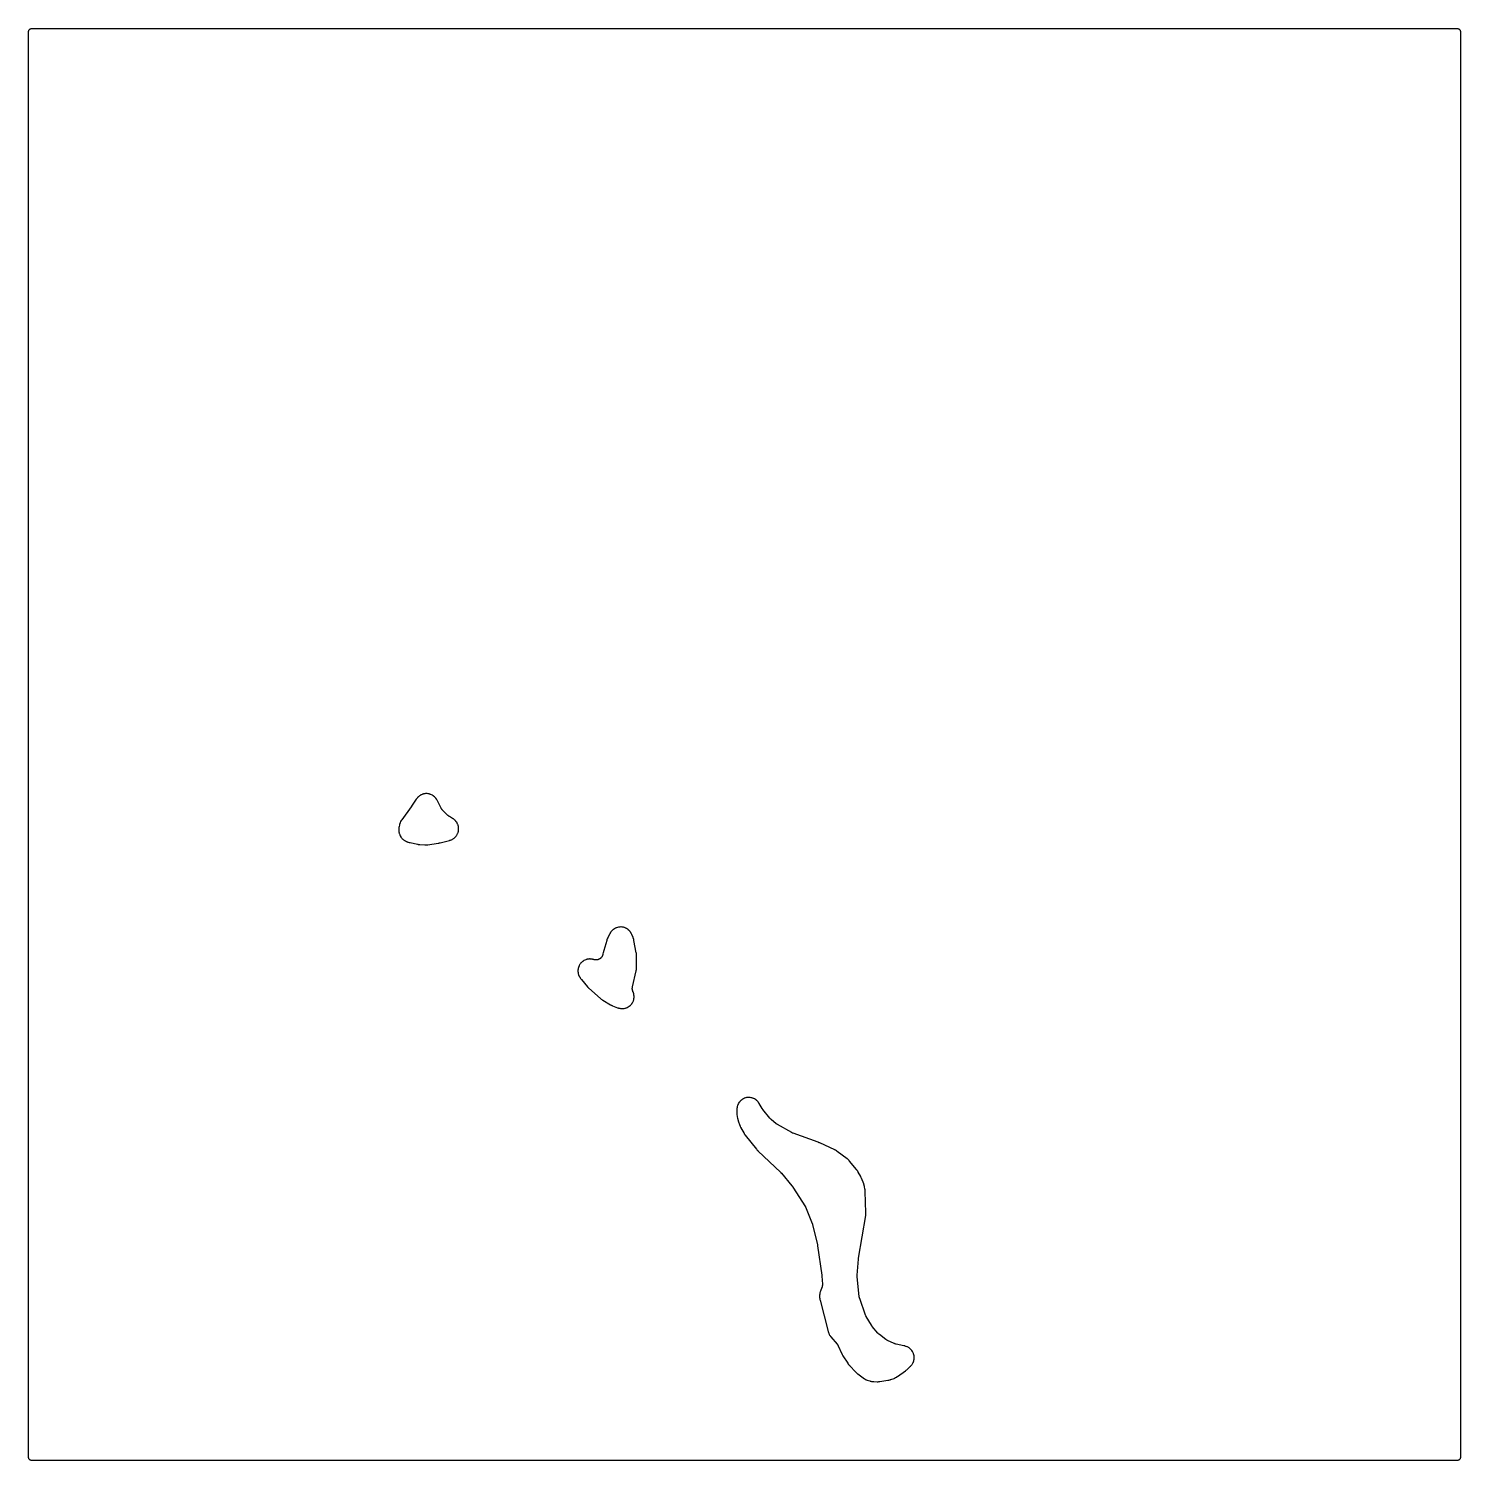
# Model space of a CAD drawing. Header units: millimetres. Extents: x 0 to 300, y 0 to 300.
import ezdxf

# ---------------------------------------------------------------- set-up
doc = ezdxf.new("R2010")
doc.units = ezdxf.units.MM
doc.layers.add('CUT', color=7, linetype='CONTINUOUS')

msp = doc.modelspace()

# ---------------------------------------------------------------- linework, layer by layer
at = {"layer": 'CUT'}
for points in [[(-0.0625, 298.5625), (-0.0625, 299.4478), (-0.0589, 299.5212), (-0.0503, 299.5794), (-0.036, 299.6365), (-0.0162, 299.6918), (0.009, 299.745), (0.0392, 299.7954), (0.0743, 299.8427), (0.1137, 299.8863), (0.1573, 299.9257), (0.2046, 299.9608), (0.255, 299.991), (0.3082, 300.0162), (0.3635, 300.036), (0.4206, 300.0503), (0.4788, 300.0589), (0.5522, 300.0625), (1.4375, 300.0625), (298.5625, 300.0625), (299.4478, 300.0625), (299.5212, 300.0589), (299.5794, 300.0503), (299.6365, 300.036), (299.6918, 300.0162), (299.745, 299.991), (299.7954, 299.9608), (299.8427, 299.9257), (299.8863, 299.8863), (299.9257, 299.8427), (299.9608, 299.7954), (299.991, 299.745), (300.0162, 299.6918), (300.036, 299.6365), (300.0503, 299.5794), (300.0589, 299.5212), (300.0625, 299.4478), (300.0625, 298.5625), (300.0625, 1.4375), (300.0625, 0.5522), (300.0589, 0.4788), (300.0503, 0.4206), (300.036, 0.3635), (300.0162, 0.3082), (299.991, 0.255), (299.9608, 0.2046), (299.9257, 0.1573), (299.8863, 0.1137), (299.8427, 0.0743), (299.7954, 0.0392), (299.745, 0.009), (299.6918, -0.0162), (299.6365, -0.036), (299.5794, -0.0503), (299.5212, -0.0589), (299.4478, -0.0625), (298.5625, -0.0625), (1.4375, -0.0625), (0.5522, -0.0625), (0.4788, -0.0589), (0.4206, -0.0503), (0.3635, -0.036), (0.3082, -0.0162), (0.255, 0.009), (0.2046, 0.0392), (0.1573, 0.0743), (0.1137, 0.1137), (0.0743, 0.1573), (0.0392, 0.2046), (0.009, 0.255), (-0.0162, 0.3082), (-0.036, 0.3635), (-0.0503, 0.4206), (-0.0589, 0.4788), (-0.0625, 0.5522), (-0.0625, 1.4375)], [(77.5087, 132.1895), (77.509, 132.1362), (77.5173, 131.9676), (77.5223, 131.9145), (77.5459, 131.745), (77.5502, 131.7186), (77.5597, 131.6674), (77.5623, 131.6543), (77.58, 131.5693), (77.5828, 131.5563), (77.5925, 131.5146), (77.5962, 131.4996), (77.6213, 131.4023), (77.6254, 131.3874), (77.642, 131.3294), (77.6513, 131.2999), (77.7156, 131.1125), (77.7387, 131.0551), (77.8208, 130.8778), (77.8496, 130.8231), (77.9495, 130.6552), (77.9839, 130.6037), (78.1005, 130.447), (78.14, 130.3993), (78.2721, 130.2554), (78.3163, 130.2121), (78.4626, 130.0825), (78.5109, 130.044), (78.6697, 129.9302), (78.7218, 129.8968), (78.8939, 129.7986), (78.9211, 129.7839), (78.975, 129.7568), (78.9889, 129.75), (79.0798, 129.7071), (79.0938, 129.7006), (79.2779, 129.6194), (79.2919, 129.6135), (79.3839, 129.5757), (79.3981, 129.57), (79.4539, 129.5487), (79.4827, 129.5386), (79.6718, 129.4773), (79.7011, 129.4686), (79.7588, 129.4531), (79.7736, 129.4493), (79.8702, 129.4259), (79.8851, 129.4225), (81.4815, 129.0797), (81.4922, 129.0775), (81.5674, 129.0628), (81.5786, 129.0607), (81.6281, 129.052), (81.652, 129.0483), (81.8015, 129.0281), (81.8246, 129.0255), (81.8648, 129.0216), (81.8757, 129.0207), (81.9512, 129.0149), (81.9635, 129.014), (82.9747, 128.9569), (82.9901, 128.9563), (83.0893, 128.9532), (83.1046, 128.9529), (83.1642, 128.9526), (83.1948, 128.9532), (83.3931, 128.9623), (83.4236, 128.9645), (83.483, 128.9702), (83.4982, 128.9719), (83.5968, 128.984), (83.6119, 128.986), (85.8014, 129.3113), (85.8169, 129.3138), (85.9173, 129.3314), (85.9327, 129.3343), (86.0581, 129.3597), (86.0734, 129.363), (86.1728, 129.3859), (86.188, 129.3896), (88.1347, 129.8909), (88.1489, 129.8947), (88.2406, 129.9208), (88.2547, 129.9249), (88.3094, 129.9419), (88.3372, 129.9513), (88.5137, 130.0157), (88.5678, 130.0385), (88.7349, 130.1188), (88.7865, 130.1467), (88.945, 130.2429), (88.9936, 130.2757), (89.142, 130.3869), (89.1871, 130.4243), (89.3239, 130.5495), (89.3652, 130.5912), (89.4891, 130.7291), (89.5261, 130.7745), (89.636, 130.9239), (89.6684, 130.9728), (89.7632, 131.1321), (89.7907, 131.184), (89.8694, 131.3518), (89.8917, 131.4061), (89.9537, 131.5808), (89.9706, 131.637), (90.0152, 131.8169), (90.0265, 131.8745), (90.0534, 132.0579), (90.059, 132.1163), (90.0678, 132.3015), (90.0678, 132.3602), (90.0584, 132.5453), (90.0526, 132.6037), (90.0253, 132.7871), (90.0138, 132.8446), (89.9687, 133.0244), (89.9517, 133.0806), (89.8892, 133.2551), (89.8668, 133.3093), (89.7876, 133.477), (89.76, 133.5287), (89.6648, 133.6878), (89.6322, 133.7366), (89.522, 133.8857), (89.4848, 133.931), (89.3605, 134.0686), (89.3191, 134.1102), (89.182, 134.2349), (89.1367, 134.2723), (88.986, 134.3846), (88.9621, 134.4015), (88.9145, 134.4335), (88.9023, 134.4415), (88.8219, 134.4927), (88.8094, 134.5004), (88.1799, 134.8801), (88.1688, 134.8869), (88.1503, 134.8984), (88.1067, 134.9274), (88.0342, 134.9787), (88.0026, 135.0021), (87.9994, 135.0046), (87.9689, 135.0293), (87.9011, 135.0867), (87.8621, 135.1217), (87.8464, 135.1367), (87.837, 135.1458), (86.7263, 136.2352), (86.7179, 136.2436), (86.7039, 136.2577), (86.6712, 136.2924), (86.6297, 136.3389), (86.5771, 136.4036), (86.5274, 136.4709), (86.481, 136.5402), (86.4488, 136.5936), (86.4252, 136.635), (86.4159, 136.6525), (86.4104, 136.663), (85.564, 138.2998), (85.557, 138.313), (85.5104, 138.3979), (85.503, 138.4109), (85.4738, 138.4611), (85.4582, 138.4865), (85.3541, 138.6466), (85.3191, 138.6949), (85.2013, 138.8418), (85.1618, 138.8864), (85.03, 139.0209), (84.9862, 139.0614), (84.8417, 139.1821), (84.7941, 139.218), (84.6383, 139.3239), (84.5875, 139.3549), (84.4219, 139.4448), (84.3682, 139.4706), (84.1946, 139.5436), (84.1386, 139.564), (83.9586, 139.6194), (83.9009, 139.6341), (83.7163, 139.6714), (83.6574, 139.6803), (83.47, 139.6992), (83.4105, 139.7022), (83.2221, 139.7023), (83.1626, 139.6994), (82.9752, 139.6809), (82.9162, 139.6721), (82.7316, 139.6351), (82.6738, 139.6205), (82.4937, 139.5653), (82.4377, 139.5451), (82.264, 139.4724), (82.2102, 139.4466), (82.0445, 139.357), (81.9936, 139.3261), (81.8377, 139.2205), (81.79, 139.1847), (81.6453, 139.0642), (81.6015, 139.0238), (81.4694, 138.8895), (81.4298, 138.845), (81.3101, 138.6962), (81.292, 138.6725), (81.2578, 138.6255), (81.2492, 138.6133), (81.1943, 138.5335), (81.186, 138.5212), (80.2212, 137.0429), (80.2183, 137.0385), (80.2115, 137.0282), (80.2086, 137.0238), (80.2017, 137.0135), (80.1981, 137.0081), (80.1894, 136.9954), (80.1857, 136.99), (80.1792, 136.9805), (80.1755, 136.9752), (80.1669, 136.963), (80.1636, 136.9584), (80.1563, 136.9481), (80.146, 136.934), (80.1415, 136.9278), (78.1472, 134.2265), (78.1381, 134.2138), (78.0797, 134.1302), (78.0709, 134.1173), (78.0371, 134.0661), (78.0205, 134.0395), (77.9186, 133.8661), (77.8897, 133.8104), (77.8076, 133.6298), (77.7846, 133.5714), (77.721, 133.3807), (77.7118, 133.3506), (77.6955, 133.2916), (77.6915, 133.2764), (77.6669, 133.1774), (77.6633, 133.1621), (77.5767, 132.7701), (77.574, 132.7571), (77.5572, 132.672), (77.5547, 132.6589), (77.5457, 132.6075), (77.5417, 132.5811), (77.5198, 132.4114), (77.5153, 132.3582)], [(115.0901, 102.4736), (115.0924, 102.4151), (115.1088, 102.2308), (115.1168, 102.1728), (115.151, 101.991), (115.1646, 101.9341), (115.2164, 101.7565), (115.2356, 101.7011), (115.3044, 101.5294), (115.3288, 101.4762), (115.4153, 101.3097), (115.4294, 101.2841), (115.4582, 101.2347), (115.4657, 101.2222), (115.5156, 101.1412), (115.5234, 101.1288), (115.5518, 101.0851), (115.5615, 101.0706), (115.6263, 100.9771), (115.6365, 100.9628), (115.7212, 100.8478), (115.7318, 100.8339), (115.8019, 100.7443), (115.8129, 100.7306), (117.0555, 99.2351), (117.0624, 99.2269), (117.1113, 99.1701), (117.1187, 99.1617), (117.1515, 99.125), (117.1676, 99.1077), (117.2704, 99.0016), (117.2865, 98.9855), (117.3151, 98.9581), (117.3229, 98.9508), (117.3774, 98.9005), (117.3863, 98.8924), (119.7933, 96.7575), (119.8042, 96.748), (119.8762, 96.6873), (119.8873, 96.6781), (119.9314, 96.6426), (119.9545, 96.625), (120.1067, 96.5143), (120.1305, 96.4978), (120.1778, 96.4667), (120.1901, 96.4589), (120.27, 96.4092), (120.2824, 96.4017), (121.8936, 95.4526), (121.9043, 95.4465), (121.9737, 95.4075), (121.9844, 95.4016), (122.0266, 95.379), (122.0485, 95.3679), (122.1917, 95.2986), (122.214, 95.2884), (122.2579, 95.2693), (122.2692, 95.2645), (122.3428, 95.2343), (122.3542, 95.2298), (123.3997, 94.8255), (123.4133, 94.8204), (123.502, 94.7885), (123.5157, 94.7838), (123.5694, 94.766), (123.5972, 94.7575), (123.7762, 94.7075), (123.8327, 94.6946), (124.0132, 94.6626), (124.0707, 94.6552), (124.2535, 94.6408), (124.3114, 94.639), (124.4947, 94.6422), (124.5525, 94.6461), (124.7347, 94.667), (124.7919, 94.6764), (124.9711, 94.7148), (125.0272, 94.7297), (125.2019, 94.7852), (125.2562, 94.8054), (125.4247, 94.8775), (125.4769, 94.9029), (125.6377, 94.9909), (125.6871, 95.0212), (125.8386, 95.1244), (125.8849, 95.1593), (126.0258, 95.2766), (126.0685, 95.3158), (126.1974, 95.4462), (126.2361, 95.4893), (126.3518, 95.6315), (126.3862, 95.6782), (126.4876, 95.8309), (126.5173, 95.8807), (126.6036, 96.0424), (126.6283, 96.0949), (126.6985, 96.2642), (126.7181, 96.3188), (126.7717, 96.4941), (126.7859, 96.5503), (126.8222, 96.73), (126.831, 96.7873), (126.8498, 96.9696), (126.853, 97.0275), (126.8542, 97.2108), (126.8517, 97.2688), (126.8352, 97.4513), (126.8272, 97.5088), (126.7931, 97.6889), (126.7796, 97.7453), (126.7283, 97.9213), (126.7094, 97.9761), (126.6404, 98.1486), (126.6289, 98.1753), (126.6265, 98.1807), (126.6226, 98.1892), (126.6178, 98.2001), (126.5964, 98.2527), (126.5669, 98.3321), (126.5387, 98.4224), (126.5231, 98.4835), (126.5046, 98.5763), (126.4955, 98.6386), (126.4868, 98.7328), (126.4843, 98.7958), (126.4855, 98.8904), (126.4897, 98.9533), (126.5008, 99.0473), (126.5156, 99.1327), (126.5249, 99.1791), (127.2919, 102.5531), (127.2953, 102.5694), (127.3163, 102.6754), (127.3193, 102.6917), (127.3302, 102.7557), (127.3349, 102.7886), (127.3591, 103.0032), (127.362, 103.0364), (127.3657, 103.1011), (127.3664, 103.1177), (127.3696, 103.2257), (127.3698, 103.2424), (127.3744, 105.7596), (127.3743, 105.774), (127.3722, 105.8677), (127.3717, 105.8821), (127.3691, 105.9383), (127.3671, 105.9671), (127.3494, 106.1535), (127.346, 106.1821), (127.338, 106.2379), (127.3358, 106.2521), (127.3203, 106.3445), (127.3178, 106.3587), (126.8276, 108.9018), (126.8244, 108.9176), (126.8018, 109.02), (126.7981, 109.0357), (126.7828, 109.0968), (126.7742, 109.1279), (126.7127, 109.3283), (126.7024, 109.3589), (126.6807, 109.418), (126.6749, 109.433), (126.6361, 109.5305), (126.63, 109.5454), (126.3576, 110.1797), (126.3516, 110.1932), (126.3114, 110.2808), (126.3051, 110.2942), (126.2796, 110.3462), (126.266, 110.3725), (126.1741, 110.5389), (126.1429, 110.5893), (126.0366, 110.7437), (126.0006, 110.7908), (125.8796, 110.9339), (125.8391, 110.9772), (125.7045, 111.1076), (125.66, 111.1467), (125.5132, 111.2633), (125.465, 111.2978), (125.3074, 111.3993), (125.256, 111.4289), (125.0892, 111.5143), (125.0351, 111.5387), (124.8607, 111.6072), (124.8045, 111.6262), (124.6242, 111.6772), (124.5664, 111.6905), (124.3819, 111.7234), (124.3231, 111.7309), (124.1362, 111.7455), (124.077, 111.7472), (123.8896, 111.7433), (123.8304, 111.7391), (123.6444, 111.7167), (123.5859, 111.7067), (123.403, 111.6661), (123.3458, 111.6504), (123.1677, 111.5919), (123.1124, 111.5706), (122.941, 111.4948), (122.888, 111.4682), (122.7249, 111.3758), (122.6748, 111.3441), (122.5216, 111.2361), (122.4749, 111.1996), (122.3332, 111.077), (122.2903, 111.036), (122.1613, 110.9001), (122.1227, 110.8551), (122.0077, 110.707), (121.9737, 110.6585), (121.8726, 110.4976), (121.8574, 110.4721), (121.8291, 110.4216), (121.822, 110.4086), (121.7768, 110.3235), (121.7701, 110.3103), (121.3145, 109.3966), (121.3089, 109.385), (121.2733, 109.3096), (121.268, 109.298), (121.2476, 109.2522), (121.2376, 109.2286), (121.1763, 109.0736), (121.1673, 109.0496), (121.1509, 109.0022), (121.1468, 108.99), (121.1212, 108.9107), (121.1174, 108.8985), (120.4863, 106.7949), (120.4816, 106.7782), (120.4523, 106.6694), (120.4481, 106.6526), (120.4153, 106.515), (120.4116, 106.4981), (120.3886, 106.3878), (120.3854, 106.3708), (120.336, 106.0928), (120.3271, 106.049), (120.3088, 105.9693), (120.2845, 105.8834), (120.2656, 105.8271), (120.2329, 105.744), (120.2085, 105.6898), (120.1678, 105.6104), (120.1381, 105.5589), (120.0897, 105.4839), (120.055, 105.4356), (119.9995, 105.3657), (119.9602, 105.3211), (119.898, 105.2571), (119.8545, 105.2166), (119.7862, 105.1591), (119.7389, 105.1231), (119.6653, 105.0726), (119.6147, 105.0415), (119.5364, 104.9985), (119.483, 104.9726), (119.4008, 104.9376), (119.3451, 104.9171), (119.2599, 104.8904), (119.2023, 104.8755), (119.1149, 104.8574), (119.0562, 104.8483), (118.9674, 104.839), (118.9081, 104.8357), (118.8188, 104.8352), (118.7594, 104.8378), (118.6706, 104.8462), (118.6117, 104.8547), (118.5241, 104.8718), (118.4447, 104.8914), (118.4017, 104.9032), (118.2155, 104.9592), (118.1587, 104.9733), (117.9772, 105.0091), (117.9193, 105.0176), (117.7351, 105.0356), (117.6766, 105.0384), (117.4916, 105.0383), (117.4332, 105.0354), (117.249, 105.0173), (117.1911, 105.0087), (117.0096, 104.9727), (116.9528, 104.9586), (116.7757, 104.9051), (116.7206, 104.8855), (116.5495, 104.815), (116.4966, 104.7901), (116.3332, 104.7032), (116.2829, 104.6733), (116.1287, 104.571), (116.0816, 104.5363), (115.9381, 104.4194), (115.8946, 104.3803), (115.7632, 104.25), (115.7237, 104.2068), (115.6057, 104.0643), (115.5706, 104.0175), (115.4669, 103.8642), (115.4366, 103.8142), (115.3484, 103.6515), (115.323, 103.5988), (115.2511, 103.4283), (115.231, 103.3734), (115.176, 103.1967), (115.1613, 103.14), (115.1238, 102.9588), (115.1148, 102.901), (115.0951, 102.717), (115.0917, 102.6586)], [(148.3663, 72.7953), (148.3689, 72.7457), (148.3839, 72.5871), (148.3868, 72.5624), (148.3934, 72.5142), (148.3952, 72.502), (148.4078, 72.4222), (148.4098, 72.4099), (148.5509, 71.623), (148.5533, 71.6103), (148.5699, 71.5278), (148.5726, 71.5151), (148.5837, 71.4657), (148.5899, 71.4405), (148.6338, 71.278), (148.6411, 71.2532), (148.6564, 71.2049), (148.6604, 71.1926), (148.6876, 71.1129), (148.6919, 71.1007), (149.0551, 70.1062), (149.0588, 70.0962), (149.0857, 70.0265), (149.0898, 70.0161), (149.1082, 69.9708), (149.1175, 69.9491), (149.1783, 69.8152), (149.188, 69.7947), (149.2056, 69.7595), (149.2105, 69.75), (149.2447, 69.6846), (149.2503, 69.674), (149.8526, 68.575), (149.859, 68.5637), (149.9007, 68.4914), (149.9072, 68.4803), (149.9332, 68.4373), (149.947, 68.4156), (150.0396, 68.2766), (150.0543, 68.2555), (150.0839, 68.2149), (150.0915, 68.2046), (150.1422, 68.1381), (150.1501, 68.128), (152.5137, 65.1621), (152.5271, 65.146), (152.6155, 65.0426), (152.6294, 65.027), (152.7448, 64.9013), (152.7592, 64.8861), (152.8546, 64.7891), (152.8696, 64.7745), (157.5352, 60.3546), (157.5446, 60.3456), (157.5664, 60.3243), (157.5757, 60.3152), (157.5869, 60.3039), (157.596, 60.2946), (157.6172, 60.2727), (157.6262, 60.2633), (157.642, 60.2464), (157.6509, 60.2369), (157.6714, 60.2144), (157.6801, 60.2047), (157.6907, 60.1928), (157.6993, 60.183), (157.7192, 60.1599), (157.7276, 60.1499), (159.9563, 57.4849), (159.9656, 57.4736), (159.9871, 57.4471), (159.9962, 57.4356), (160.0072, 57.4215), (160.0161, 57.4099), (160.0367, 57.3827), (160.0455, 57.371), (160.0608, 57.3501), (160.0693, 57.3382), (160.089, 57.3103), (160.0974, 57.2982), (160.1074, 57.2835), (160.1156, 57.2713), (160.1344, 57.2428), (160.1423, 57.2305), (162.7819, 53.079), (162.7877, 53.0699), (162.7971, 53.0547), (162.8188, 53.0177), (162.8541, 52.9541), (162.8692, 52.9256), (162.8708, 52.9226), (162.8849, 52.8936), (162.9155, 52.8276), (162.9327, 52.7883), (162.9394, 52.7717), (162.9434, 52.7618), (164.1846, 49.6121), (164.1902, 49.5976), (164.2029, 49.5636), (164.2082, 49.549), (164.2146, 49.5311), (164.2196, 49.5165), (164.2312, 49.4821), (164.236, 49.4673), (164.2443, 49.4411), (164.2488, 49.4262), (164.2592, 49.3914), (164.2635, 49.3765), (164.2686, 49.3582), (164.2726, 49.3432), (164.2817, 49.3081), (164.2855, 49.293), (165.2836, 45.1642), (165.286, 45.1537), (165.2917, 45.1291), (165.294, 45.1186), (165.2968, 45.1057), (165.299, 45.0951), (165.3041, 45.0705), (165.3061, 45.0599), (165.3097, 45.0411), (165.3117, 45.0305), (165.3162, 45.0057), (165.318, 44.995), (165.3202, 44.982), (165.3219, 44.9714), (165.3257, 44.9465), (165.3273, 44.9358), (166.2061, 38.7537), (166.2074, 38.7442), (166.2103, 38.7218), (166.2115, 38.7123), (166.2129, 38.7006), (166.214, 38.691), (166.2165, 38.6686), (166.2175, 38.659), (166.2191, 38.642), (166.22, 38.6324), (166.222, 38.6099), (166.2228, 38.6003), (166.2237, 38.5886), (166.2244, 38.579), (166.2259, 38.5565), (166.2265, 38.5469), (166.3211, 36.8409), (166.3217, 36.8293), (166.3224, 36.813), (166.3231, 36.7607), (166.322, 36.6893), (166.3171, 36.6082), (166.3113, 36.5544), (166.2991, 36.474), (166.2886, 36.421), (166.2691, 36.342), (166.2489, 36.2736), (166.2327, 36.2239), (166.2272, 36.2085), (166.2232, 36.1976), (165.9235, 35.3955), (165.9188, 35.3826), (165.8897, 35.2988), (165.8853, 35.2859), (165.869, 35.2352), (165.8612, 35.209), (165.8151, 35.0402), (165.8031, 34.987), (165.773, 34.817), (165.7659, 34.7629), (165.7511, 34.5885), (165.7494, 34.5613), (165.7473, 34.508), (165.747, 34.4944), (165.7455, 34.4057), (165.7454, 34.392), (165.7465, 34.222), (165.7467, 34.2097), (165.7489, 34.1297), (165.7493, 34.1174), (165.7516, 34.0693), (165.7533, 34.0447), (165.7673, 33.8875), (165.7736, 33.8386), (165.8004, 33.683), (165.8051, 33.6589), (165.8152, 33.6118), (165.8179, 33.5998), (165.8363, 33.5219), (165.8393, 33.5099), (167.5341, 26.9467), (167.5376, 26.9337), (167.5615, 26.8492), (167.5653, 26.8362), (167.5808, 26.7857), (167.5893, 26.7601), (167.6475, 26.5969), (167.668, 26.5469), (167.7397, 26.3917), (167.7645, 26.3438), (167.8499, 26.1957), (167.879, 26.1501), (167.9787, 26.0085), (167.9947, 25.9867), (168.027, 25.9449), (168.0354, 25.9343), (168.0907, 25.8661), (168.0993, 25.8557), (169.4131, 24.306), (169.4198, 24.298), (169.4309, 24.2847), (169.4567, 24.252), (169.4895, 24.2084), (169.5309, 24.1485), (169.57, 24.0868), (169.6064, 24.0237), (169.6318, 23.9754), (169.6503, 23.9381), (169.6576, 23.9224), (169.6619, 23.913), (170.4099, 22.2631), (170.4143, 22.2536), (170.4454, 22.188), (170.4502, 22.1782), (170.4714, 22.1356), (170.482, 22.1152), (170.5505, 21.9896), (170.5614, 21.9704), (170.581, 21.9374), (170.5864, 21.9285), (170.6242, 21.8674), (170.6304, 21.8575), (171.6383, 20.2949), (171.6458, 20.2836), (171.6952, 20.2107), (171.7029, 20.1996), (171.7336, 20.1565), (171.7498, 20.1347), (171.8582, 19.996), (171.8754, 19.975), (171.9098, 19.9348), (171.9188, 19.9246), (171.9776, 19.8591), (171.9867, 19.8491), (173.3317, 18.4158), (173.3409, 18.4062), (173.4011, 18.3448), (173.4105, 18.3354), (173.4475, 18.2993), (173.4669, 18.2812), (173.5952, 18.1667), (173.6153, 18.1495), (173.6554, 18.1168), (173.6657, 18.1085), (173.7335, 18.0556), (173.7441, 18.0476), (174.872, 17.2066), (174.8853, 17.197), (174.9722, 17.1357), (174.9858, 17.1265), (175.039, 17.0912), (175.0667, 17.0738), (175.2475, 16.9675), (175.3057, 16.9375), (175.4969, 16.8515), (175.5272, 16.8389), (175.5868, 16.8159), (175.6021, 16.8103), (175.7024, 16.7747), (175.7179, 16.7695), (176.27, 16.5906), (176.2839, 16.5863), (176.3742, 16.5594), (176.3882, 16.5555), (176.4428, 16.5406), (176.471, 16.5337), (176.6525, 16.4938), (176.7096, 16.4841), (176.8942, 16.4619), (176.923, 16.4591), (176.9795, 16.455), (176.994, 16.4542), (177.0881, 16.4497), (177.1026, 16.4492), (177.8271, 16.4323), (177.8401, 16.4322), (177.9244, 16.432), (177.9373, 16.4322), (177.988, 16.4332), (178.0139, 16.4343), (178.1821, 16.4449), (178.2079, 16.4471), (178.2583, 16.4525), (178.2712, 16.454), (178.3548, 16.4648), (178.3676, 16.4666), (180.0361, 16.7182), (180.0509, 16.7206), (180.1469, 16.7375), (180.1616, 16.7403), (180.219, 16.7519), (180.2482, 16.7586), (180.437, 16.8067), (180.4659, 16.8149), (180.5219, 16.8322), (180.5361, 16.8368), (180.6285, 16.8679), (180.6427, 16.8728), (181.3433, 17.1283), (181.3559, 17.1331), (181.4379, 17.1651), (181.4505, 17.1702), (181.4993, 17.1905), (181.5241, 17.2015), (181.6812, 17.2754), (181.7291, 17.3007), (181.8789, 17.3885), (181.9019, 17.4027), (181.9463, 17.4315), (181.9576, 17.439), (182.0304, 17.4886), (182.0415, 17.4963), (183.7536, 18.7201), (183.7701, 18.7323), (183.8763, 18.8138), (183.8924, 18.8266), (184.0219, 18.9333), (184.0376, 18.9467), (184.1378, 19.0353), (184.153, 19.0492), (184.7431, 19.6076), (184.7539, 19.618), (184.8232, 19.687), (184.8337, 19.6977), (184.8743, 19.7401), (184.8945, 19.7624), (185.0205, 19.9081), (185.0575, 19.9555), (185.1667, 20.111), (185.1988, 20.1619), (185.2919, 20.3275), (185.3187, 20.3813), (185.3948, 20.5554), (185.4161, 20.6116), (185.4744, 20.7925), (185.49, 20.8506), (185.5299, 21.0363), (185.5395, 21.0957), (185.5607, 21.2845), (185.5643, 21.3445), (185.5665, 21.5345), (185.5641, 21.5946), (185.5472, 21.7839), (185.5389, 21.8434), (185.5031, 22.03), (185.4889, 22.0884), (185.4346, 22.2705), (185.4146, 22.3272), (185.3424, 22.503), (185.3168, 22.5574), (185.2274, 22.7251), (185.1964, 22.7766), (185.0907, 22.9345), (185.0548, 22.9827), (184.9337, 23.1292), (184.8932, 23.1736), (184.7581, 23.3072), (184.7133, 23.3473), (184.5655, 23.4668), (184.517, 23.5022), (184.358, 23.6063), (184.3061, 23.6366), (184.1375, 23.7243), (184.0828, 23.7493), (183.9063, 23.8197), (183.8494, 23.8391), (183.6642, 23.8921), (183.6351, 23.8997), (183.578, 23.913), (183.5633, 23.9162), (183.4547, 23.9387), (183.4494, 23.9398), (183.4297, 23.9436), (183.4176, 23.9461), (181.7795, 24.2927), (181.7673, 24.2953), (181.747, 24.2999), (181.6984, 24.3123), (181.6168, 24.3356), (181.5809, 24.3467), (181.5772, 24.3479), (181.5417, 24.3605), (181.4624, 24.3905), (181.416, 24.4096), (181.397, 24.418), (181.3856, 24.4232), (179.9552, 25.0814), (179.9439, 25.0867), (179.9253, 25.0955), (179.8811, 25.1182), (179.8072, 25.1585), (179.7749, 25.1771), (179.7716, 25.1791), (179.7401, 25.1989), (179.6698, 25.2453), (179.6291, 25.2737), (179.6126, 25.286), (179.6027, 25.2935), (178.2729, 26.3089), (178.2631, 26.3165), (178.2471, 26.3291), (178.2093, 26.3605), (178.1468, 26.4153), (178.1196, 26.4402), (178.1168, 26.4428), (178.0907, 26.4688), (178.0328, 26.5286), (177.9997, 26.5649), (177.9863, 26.5803), (177.9783, 26.5896), (176.7712, 28.0221), (176.7652, 28.0292), (176.7554, 28.0411), (176.7323, 28.0703), (176.6943, 28.1205), (176.6778, 28.1429), (176.6761, 28.1454), (176.6603, 28.1683), (176.6254, 28.2207), (176.6055, 28.2521), (176.5975, 28.2653), (176.5927, 28.2733), (175.5318, 30.0631), (175.5263, 30.0725), (175.5173, 30.0882), (175.4964, 30.1264), (175.4627, 30.192), (175.4483, 30.2213), (175.4469, 30.2244), (175.4336, 30.2543), (175.4047, 30.3221), (175.3886, 30.3626), (175.3824, 30.3795), (175.3787, 30.3898), (174.1534, 33.8366), (174.149, 33.8493), (174.1419, 33.8704), (174.1262, 33.9217), (174.1022, 34.0094), (174.0924, 34.0484), (174.0915, 34.0525), (174.0835, 34.0919), (174.0675, 34.1814), (174.0596, 34.2345), (174.057, 34.2566), (174.0555, 34.27), (173.625, 38.4391), (173.624, 38.4495), (173.6224, 38.4666), (173.6196, 38.5079), (173.6164, 38.578), (173.6156, 38.6091), (173.6155, 38.6124), (173.6157, 38.6435), (173.6174, 38.7136), (173.6193, 38.755), (173.6205, 38.7722), (173.6213, 38.7825), (173.8945, 42.1371), (173.8954, 42.1465), (173.8974, 42.1684), (173.8983, 42.1778), (173.8995, 42.1892), (173.9005, 42.1986), (173.9029, 42.2204), (173.904, 42.2298), (173.9061, 42.2464), (173.9073, 42.2557), (173.9102, 42.2775), (173.9115, 42.2869), (173.9132, 42.2982), (173.9146, 42.3076), (173.918, 42.3293), (173.9195, 42.3386), (175.4012, 51.2341), (175.4034, 51.2485), (175.4167, 51.3423), (175.4185, 51.3568), (175.4252, 51.4133), (175.4278, 51.4423), (175.4407, 51.6312), (175.442, 51.6603), (175.4431, 51.7172), (175.4432, 51.7318), (175.4427, 51.8265), (175.4424, 51.8411), (175.3113, 56.3197), (175.3108, 56.3317), (175.3069, 56.41), (175.3062, 56.422), (175.3029, 56.469), (175.3008, 56.493), (175.2837, 56.6486), (175.2806, 56.6725), (175.2735, 56.7191), (175.2716, 56.731), (175.2584, 56.8081), (175.2562, 56.82), (175.1598, 57.3212), (175.1569, 57.3356), (175.1366, 57.4287), (175.1333, 57.443), (175.1198, 57.4986), (175.1122, 57.5269), (175.0582, 57.7095), (175.0492, 57.7374), (175.0303, 57.7914), (175.0252, 57.8052), (174.9916, 57.8943), (174.9863, 57.9079), (174.5194, 59.0587), (174.5133, 59.0732), (174.4725, 59.1668), (174.466, 59.1811), (174.4117, 59.2971), (174.4049, 59.3113), (174.3592, 59.4026), (174.352, 59.4165), (173.8358, 60.384), (173.8288, 60.3968), (173.782, 60.4795), (173.7747, 60.4922), (173.7454, 60.5412), (173.7298, 60.5659), (173.6244, 60.724), (173.6076, 60.748), (173.5737, 60.7939), (173.5648, 60.8056), (173.5065, 60.8806), (173.4974, 60.892), (172.0393, 62.6764), (172.0314, 62.686), (171.9788, 62.7476), (171.9707, 62.757), (171.9383, 62.7934), (171.9214, 62.8116), (171.8104, 62.9265), (171.7743, 62.9609), (171.6542, 63.0661), (171.6351, 63.0822), (171.5972, 63.1127), (171.5874, 63.1204), (171.5233, 63.1699), (171.5134, 63.1774), (169.4468, 64.7049), (169.4345, 64.7138), (169.3539, 64.7702), (169.3414, 64.7788), (169.2922, 64.8114), (169.2666, 64.8275), (169.0975, 64.9279), (169.0711, 64.9427), (169.0188, 64.9702), (169.0053, 64.9771), (168.9172, 65.0208), (168.9035, 65.0273), (165.7837, 66.4759), (165.7713, 66.4815), (165.6903, 66.5169), (165.6778, 66.5222), (165.5751, 66.5643), (165.5625, 66.5693), (165.4799, 66.601), (165.4672, 66.6058), (160.1899, 68.4964), (160.1807, 68.4997), (160.1655, 68.5054), (160.129, 68.5198), (160.0679, 68.5455), (160.041, 68.5573), (160.0382, 68.5587), (160.0117, 68.5714), (159.9524, 68.601), (159.9178, 68.6193), (159.9035, 68.6272), (159.895, 68.632), (156.9354, 70.3189), (156.927, 70.3238), (156.9129, 70.332), (156.8796, 70.3525), (156.8239, 70.3884), (156.7994, 70.4047), (156.7969, 70.4065), (156.773, 70.4236), (156.7198, 70.463), (156.6888, 70.487), (156.6762, 70.4972), (156.6686, 70.5034), (155.5588, 71.4231), (155.5503, 71.4303), (155.5363, 71.4422), (155.5032, 71.4717), (155.4484, 71.5232), (155.4245, 71.5464), (155.4221, 71.5489), (155.3991, 71.573), (155.3483, 71.6283), (155.319, 71.6617), (155.3073, 71.6759), (155.3002, 71.6844), (153.8553, 73.4656), (153.8508, 73.4711), (153.8405, 73.4841), (153.836, 73.4897), (153.8342, 73.4921), (153.8173, 73.5143), (153.7787, 73.5667), (153.7655, 73.5852), (153.7459, 73.6147), (153.7026, 73.683), (153.6845, 73.7129), (153.0986, 74.7217), (153.0911, 74.7342), (153.0414, 74.8151), (153.0336, 74.8275), (153.0024, 74.8757), (152.9858, 74.8999), (152.876, 75.0526), (152.8394, 75.0985), (152.7168, 75.2378), (152.6759, 75.2799), (152.5403, 75.4066), (152.4955, 75.4445), (152.3482, 75.5573), (152.2999, 75.5907), (152.1422, 75.6885), (152.0909, 75.717), (151.9244, 75.799), (151.8706, 75.8223), (151.6969, 75.8877), (151.641, 75.9056), (151.4618, 75.9537), (151.4044, 75.9661), (151.2214, 75.9964), (151.163, 76.0032), (150.9779, 76.0154), (150.9192, 76.0165), (150.7337, 76.0106), (150.6752, 76.0059), (150.4912, 75.9819), (150.4335, 75.9715), (150.2527, 75.9297), (150.1962, 75.9137), (150.0204, 75.8544), (149.9658, 75.8329), (149.7966, 75.7567), (149.7443, 75.7301), (149.5833, 75.6377), (149.5339, 75.606), (149.3828, 75.4984), (149.3367, 75.4621), (149.1968, 75.3402), (149.1544, 75.2995), (149.0271, 75.1645), (148.989, 75.1199), (148.8754, 74.9731), (148.8418, 74.925), (148.7432, 74.7678), (148.7144, 74.7167), (148.6316, 74.5506), (148.608, 74.4969), (148.5418, 74.3235), (148.5236, 74.2677), (148.4746, 74.0888), (148.4619, 74.0315), (148.4303, 73.846), (148.426, 73.817), (148.4192, 73.7601), (148.4176, 73.7455), (148.4085, 73.6505), (148.4073, 73.6359), (148.3714, 73.1336), (148.3707, 73.1212), (148.3666, 73.0405), (148.3661, 73.0281), (148.3646, 72.9795), (148.3644, 72.9547)]]:
    msp.add_lwpolyline(points, close=True, dxfattribs=at)

doc.saveas('drawing.dxf')
